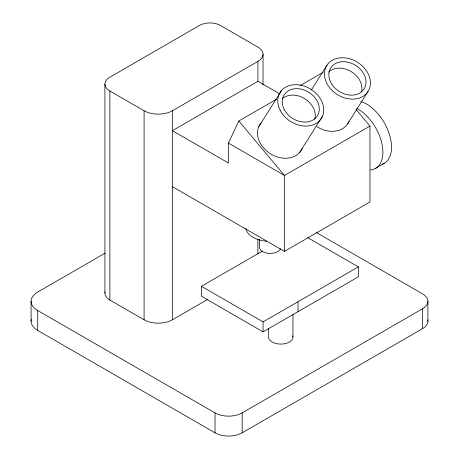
<?xml version="1.0" encoding="UTF-8"?>
<svg xmlns="http://www.w3.org/2000/svg" width="459" height="459" viewBox="0 0 459 459"><rect width="100%" height="100%" fill="white"/><g stroke="black" fill="none" stroke-linecap="round" stroke-linejoin="round"><path stroke-width="0.69" d="M279.456 93.734L257.912 81.289L172.395 130.666L228.421 163.008L228.421 143.105L238.818 120.998L276.616 99.178M258.681 126.833L281.602 90.417M311.196 90.222L326.969 65.178M299.629 152.531L322.551 116.116M347.618 123.873L367.906 91.668A24.379 19.043 32.2 0 0 346.275 58.023A24.379 19.043 32.2 0 0 328.133 85.581A24.379 19.043 32.2 0 0 367.906 91.668M109.885 91.014L144.08 110.757A20.024 11.561 0 0 0 172.395 110.757L257.912 61.386A17.505 10.109 0 0 0 257.912 47.088L220.446 25.457A14.837 8.566 0 0 0 199.458 25.457L109.885 77.175A16.954 9.788 0 0 0 109.885 91.014L109.885 300.031L144.08 319.774A20.024 11.561 0 0 0 172.395 319.774L207.715 299.377M300.163 85.581L323.09 72.344M105.312 253.035L37.724 292.056A22.634 13.07 0 0 0 37.724 310.536L37.724 330.44L215.03 432.808A19.175 11.073 0 0 0 242.151 432.808L422.567 328.644A18.234 10.528 0 0 0 427.748 319.825M356.276 109.741L369.965 126.076L284.448 175.453L228.421 143.105M375.617 168.321L384.235 163.347M307.782 237.699L358.341 266.886L358.341 276.84L263.064 331.851L201.421 296.256L201.421 286.307L262.049 251.297M172.395 186.664L284.448 251.36L369.965 201.989L369.965 126.076M201.421 286.307L263.064 321.897L358.341 266.886M37.724 310.536L215.03 412.899A19.175 11.073 0 0 0 242.151 412.899L422.567 308.741A18.234 10.528 0 0 0 422.567 293.852L316.526 232.627M238.818 120.998L284.448 175.453L284.448 251.36M427.908 301.293L427.908 321.202M422.567 308.741L422.567 328.644M298.006 301.724L298.006 311.678M292.957 314.409L292.957 337.049M268.578 328.558L268.578 337.049A12.192 7.04 0 0 0 281.832 344.061A12.192 7.04 0 0 0 292.773 335.827M263.036 54.237L263.036 85.018M263.064 321.897L263.064 331.851M259.45 239.391L259.45 247.212A10.735 6.197 0 0 0 268.785 253.357A10.735 6.197 0 0 0 280.552 248.818M257.912 61.386L257.912 81.289M257.912 239.627L257.912 253.942M242.151 412.899L242.151 432.808M215.03 412.899L215.03 432.808M172.395 110.757L172.395 319.774M144.08 110.757L144.08 319.774M104.922 84.095L104.922 293.112M31.092 301.293L31.092 321.202M37.724 330.44A22.634 13.07 0 0 1 31.287 319.493M109.885 300.031A16.954 9.788 0 0 1 105.065 291.832M266.65 241.233A24.379 14.074 0 0 1 245.898 228.53M356.718 108.376A35.205 20.328 60 0 1 381.882 143.455A35.205 20.328 60 0 1 370.459 169.916M360.814 101.542A35.205 20.328 60 0 1 388.922 132.921A35.205 20.328 60 0 1 382.427 164.196M302.269 148.314A24.379 19.043 32.2 0 1 270.368 153.713A24.379 19.043 32.2 0 1 261.32 122.616M348.955 121.348A24.379 19.043 32.2 0 1 316.681 126.535M282.199 98.788A19.674 15.365 32.2 0 1 304.856 98.788A19.674 15.365 32.2 0 1 314.731 119.208M328.564 72.086A19.708 15.394 32.2 0 1 351.118 71.552A19.708 15.394 32.2 0 1 361.549 91.88M331.834 84.209A19.708 15.394 32.2 0 0 363.981 89.132A19.708 15.394 32.2 0 0 346.493 61.936A19.708 15.394 32.2 0 0 331.834 84.209M280.168 110.292A24.379 19.043 32.2 0 0 319.912 120.333A24.379 19.043 32.2 0 0 302.194 85.5A24.379 19.043 32.2 0 0 280.168 110.292M284.144 109.34A19.674 15.365 32.2 0 0 316.211 117.441A19.674 15.365 32.2 0 0 301.913 89.339A19.674 15.365 32.2 0 0 284.144 109.34"/></g></svg>
